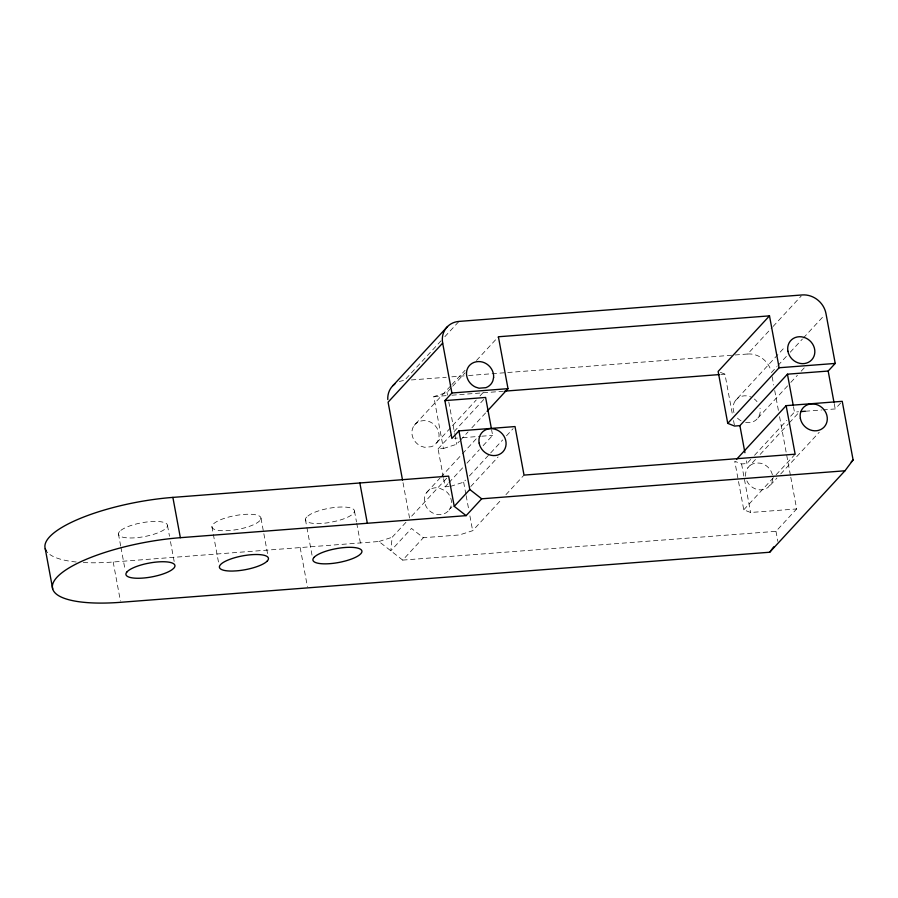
<?xml version="1.0" encoding="UTF-8"?>
<svg xmlns="http://www.w3.org/2000/svg" width="898" height="898" viewBox="0 0 898 898"><rect width="100%" height="100%" fill="white"/><g stroke="black" fill="none" stroke-linecap="round" stroke-linejoin="round"><path stroke-width="0.67" stroke-dasharray="4.49 3.37" d="M405.941 522.333L392.145 537.273L390.81 550.811L411.497 528.428L423.373 537.722L459.439 534.95L472.651 530.707L501.196 499.816M755.454 459.495L747.933 467.645L746.328 470.597A14.233 12.774 42.7 0 0 745.778 477.444M746.878 480.89A14.233 12.774 42.7 0 0 765.006 489.118L767.97 487.524L771.954 482.226A14.233 12.774 42.7 0 0 760.191 463.166L756.644 462.986A14.233 12.774 42.7 0 0 747.933 467.645M449.146 509.952L450.751 507.011A14.233 12.774 42.7 0 0 445.621 490.959L438.999 487.951A14.233 12.774 42.7 0 0 425.686 505.653A14.233 12.774 42.7 0 0 449.146 509.952L451.963 506.899M441.086 340.769L404.392 380.483A21.361 19.161 42.7 0 0 399.341 381.571M444.847 336.694L458.968 321.417M414.292 425.259C417.918 420.522 424.743 419.467 430.019 421.88A14.233 12.774 42.7 0 1 439.032 436.507L438.303 439.852A14.233 12.774 42.7 0 1 431.354 446.733L424.44 447.271L420.971 446.183A14.233 12.774 42.7 0 1 414.292 425.259L450.987 385.545M451.93 384.524L465.097 370.268M443.343 477.343L438.078 448.921L443.421 448.506L433.801 396.613L447.013 392.37L451.773 387.229M452.715 386.196L465.085 372.805M476.501 360.457L498.39 336.761M436.697 442.804L476.209 400.025M479.981 395.951L483.741 391.876M438.078 448.921L483.708 399.52M443.421 448.506L456.633 444.274L459.484 441.187M460.438 440.155L468.049 431.916M471.854 427.796L486.121 412.35M426.741 492.407L439.908 478.151M440.851 477.141L461.55 454.725M462.492 453.714L476.602 438.437M446.733 478.185L409.623 518.348L402.787 481.451M443.59 478.701L445.094 486.817L447.945 483.73M448.899 482.697L463.166 467.263M466.96 463.144L479.319 449.763M483.124 445.655L492.632 435.362L491.633 429.951M450.437 486.402L463.649 482.17L465.557 480.116M469.362 475.996L502.656 439.953M506.461 435.833L513.128 428.627M83.29 562.541A99.667 28.141 -10.5 0 0 113.193 562.002L378.934 541.505L402.697 560.105L423.373 537.722M470.776 486.536L498.064 456.992M505.944 494.663L524.028 475.098M735.069 354.979L747.63 354.014L772.089 327.534M773.032 326.513L801.263 295.958M733.969 412.609A14.233 12.774 42.7 0 1 735.484 400.486L785.357 346.516M771.393 372.614L777.039 366.507M777.982 365.486L786.446 356.315M790.218 352.241L802.442 339.006M803.384 337.985L824.083 315.58M757.901 418.03L789.881 383.401M790.824 382.38L797.413 375.252M801.173 371.177L804.945 367.102M790.79 477.265L796.661 508.942L750.582 512.489L743.769 509.806L734.766 461.258L741.591 463.952L746.934 463.536L750.728 459.417M754.533 455.308L786.861 420.309M790.667 416.201L794.472 412.081L798.547 411.767M760.168 454.41L788.388 423.856M789.331 422.835L799.68 411.632M822.983 409.881L835.207 408.938L842.234 401.327M743.769 509.806L775.165 475.817M776.108 474.784L795.145 454.197M770.349 485.178L776.927 478.05M780.699 473.976L819.268 432.219M402.697 560.105L775.984 531.324L796.661 508.942M735.484 400.486L737.853 398.14A14.233 12.774 42.7 0 1 751.211 397.107M378.934 541.505L392.145 537.273M411.374 379.944L446.25 377.261M451.829 376.823L467.185 375.645M468.576 375.532L733.677 355.092M433.801 396.613L446.34 395.648M451.907 395.21L503.452 391.236M720.768 374.477L724.944 374.152L732.544 415.134M454.613 438.291L457.329 438.078M462.762 437.663L480.419 436.305M481.777 436.204L492.632 435.362M805.326 411.239L821.625 409.982M445.094 486.817L449.101 486.503M745.643 422.498L749.179 422.689A14.233 12.774 42.7 0 0 760.045 408.231M720.398 372.367L724.944 374.152M834.197 403.528L835.207 408.938M793.462 406.671L794.472 412.081M772.157 376.745L773.694 385.006M774.716 390.518L778.544 411.172M779.565 416.683L790.532 475.884M775.984 531.324L777.848 541.393M746.429 460.831L746.934 463.536M733.554 420.59L734.564 426.056M741.591 463.952L750.582 512.489M447.013 392.37L447.518 395.109M448.787 401.934L454.601 433.352M454.859 434.722L456.633 444.274M463.649 482.17L465.905 494.304M466.152 495.651L468.655 509.144M469.901 515.879L472.651 530.707M354.474 511.074L356.472 521.817M356.719 523.164L360.951 545.995M305.41 519.493L306.656 526.206M306.903 527.553L312.134 555.761M300.168 547.578L307.385 586.529M260.992 518.281L267.716 554.549M211.928 526.699L218.641 562.967M167.499 525.498L169.498 536.241M170.485 541.606L174.223 561.755M118.435 533.917L120.68 546.006M120.927 547.342L125.159 570.174M113.193 562.002L120.411 600.953M747.63 354.014A21.361 19.161 42.7 0 1 770.742 369.998M741.075 420.848A14.233 12.774 42.7 0 1 736.371 416.863M754.376 399.038A14.233 12.774 42.7 0 1 757.014 401.653M76.229 562.002A99.667 28.141 -10.5 0 1 49.861 554.515M47.729 552.73A99.667 28.141 -10.5 0 1 46.191 550.788M119.591 531.504L118.716 532.75A24.919 7.038 -10.5 0 0 146.935 536.084L150.673 535.174A24.919 7.038 -10.5 0 0 164.884 529.191L166.343 527.901A24.919 7.038 -10.5 0 0 142.838 522.58L139.01 523.332A24.919 7.038 -10.5 0 0 119.591 531.504M306.577 517.091L305.69 518.326A24.919 7.038 -10.5 0 0 330.071 522.412L337.648 520.761A24.919 7.038 -10.5 0 0 351.859 514.767L353.318 513.476A24.919 7.038 -10.5 0 0 329.813 508.156L325.985 508.908A24.919 7.038 -10.5 0 0 310.023 514.498L306.577 517.091M259.825 520.694L258.377 521.974A24.919 7.038 -10.5 0 1 228.99 530.572L225.432 530.752A24.919 7.038 -10.5 0 1 212.568 524.926A24.919 7.038 -10.5 0 1 236.331 515.373L240.17 514.801A24.919 7.038 -10.5 0 1 259.825 520.694"/><path stroke-width="1.35" d="M736.674 459.204L786.143 405.649L842.234 401.327L853.1 459.944L844.951 470.788L481.687 498.805L466.118 515.643L180.352 537.689A99.667 28.141 -10.5 0 0 57.012 577.201A99.667 28.141 -10.5 0 0 120.658 602.3L769.698 552.236L773.773 546.815M392.965 385.59L447.541 326.524M727.75 423.362L779.116 367.753L769.496 315.86L718.131 371.469L727.75 423.362L734.564 426.056L739.907 425.641L787.445 374.185L828.18 371.042L835.219 363.432L825.969 313.548A21.361 19.161 42.7 0 0 802.206 294.948L458.968 321.417A21.361 19.161 42.7 0 0 442.669 343.103L388.093 402.181L402.529 480.082M786.143 405.649L795.145 454.197L524.028 475.098L515.025 426.561L458.934 430.883L451.896 438.505L444.88 400.609L451.907 392.998L508.01 388.666L498.39 336.761L769.496 315.86M487.075 411.329L508.01 388.666M466.118 515.643L454.242 506.349L469.8 489.5L458.934 430.883M851.214 461.976L853.1 459.944M769.698 552.236L844.951 470.788M779.116 367.753L835.219 363.432M504.844 391.135L719.377 374.578M444.88 400.609L485.616 397.466L491.386 428.593M801.252 411.553L805.326 411.239M46.191 550.788A99.667 28.141 -10.5 0 1 172.876 497.391L448.641 476.131L454.242 506.349M469.8 489.5L481.687 498.805M828.18 371.042L833.95 402.169M787.445 374.185L793.215 405.312M739.907 425.641L744.925 452.715M442.669 343.103L451.907 392.998M359.851 482.978L367.327 523.265M172.876 497.391L180.352 537.689M45.237 548.723L52.713 589.009M387.779 399.531A21.361 19.161 42.7 0 1 394.873 383.962M493.608 377.441L492.879 380.786A14.233 12.774 42.7 0 1 485.93 387.667L479.016 388.205L475.547 387.105A14.233 12.774 42.7 0 1 468.857 366.193C472.494 361.456 479.308 360.39 484.583 362.814A14.233 12.774 42.7 0 1 493.608 377.441M127.067 571.802L126.18 573.036A24.919 7.038 -10.5 0 0 154.4 576.37L158.138 575.472A24.919 7.038 -10.5 0 0 172.349 569.478L173.808 568.198A24.919 7.038 -10.5 0 0 150.314 562.878L146.475 563.618A24.919 7.038 -10.5 0 0 127.067 571.802M314.042 557.377L313.166 558.623A24.919 7.038 -10.5 0 0 341.375 561.957L345.113 561.048A24.919 7.038 -10.5 0 0 359.335 555.054L360.783 553.774A24.919 7.038 -10.5 0 0 337.289 548.454L333.45 549.194A24.919 7.038 -10.5 0 0 314.042 557.377M267.301 560.981L265.842 562.271A24.919 7.038 -10.5 0 1 236.466 570.859L232.896 571.049A24.919 7.038 -10.5 0 1 220.044 565.212A24.919 7.038 -10.5 0 1 243.796 555.66L247.635 555.087A24.919 7.038 -10.5 0 1 267.301 560.981M787.905 351.219A14.233 12.774 42.7 0 0 810.097 361.299A14.233 12.774 42.7 0 0 805.787 338.041A14.233 12.774 42.7 0 0 787.905 351.219M479.15 443.141A14.233 12.774 42.7 0 0 501.342 453.232A14.233 12.774 42.7 0 0 497.032 429.974A14.233 12.774 42.7 0 0 479.15 443.141M800.354 418.378A14.233 12.774 42.7 0 0 822.546 428.458A14.233 12.774 42.7 0 0 818.224 405.189A14.233 12.774 42.7 0 0 800.354 418.378"/></g></svg>
